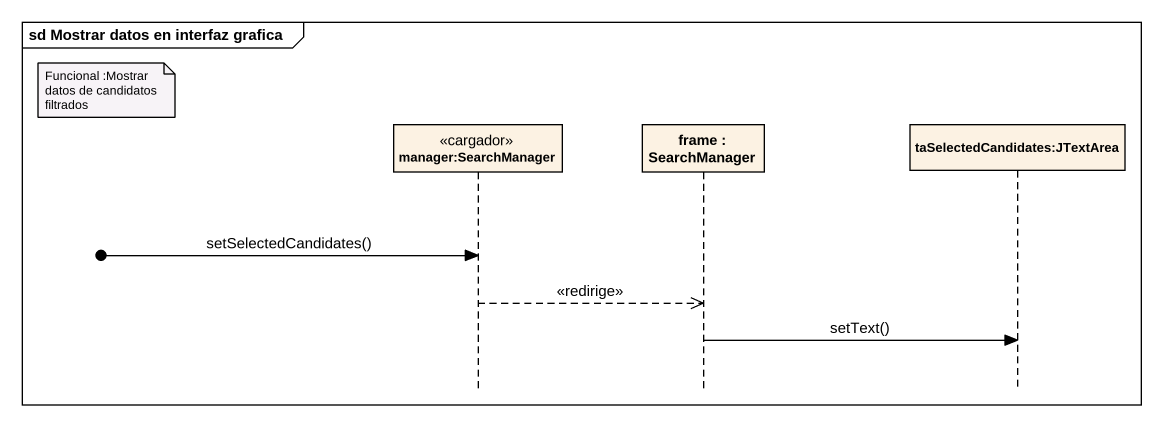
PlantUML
@startuml
mainframe sd Mostrar datos en interfaz grafica
hide footbox
participant "manager:SearchManager" as manager_SearchManager <<cargador>>
participant "frame : SearchManager" as frame_
participant "taSelectedCandidates:JTextArea" as taSelectedCandidates

note left of manager_SearchManager : Funcional :Mostrar datos de candidatos filtrados
[o-> manager_SearchManager : setSelectedCandidates()
manager_SearchManager -->> frame_ : <<redirige>>
frame_ -> taSelectedCandidates : setText()
@enduml
